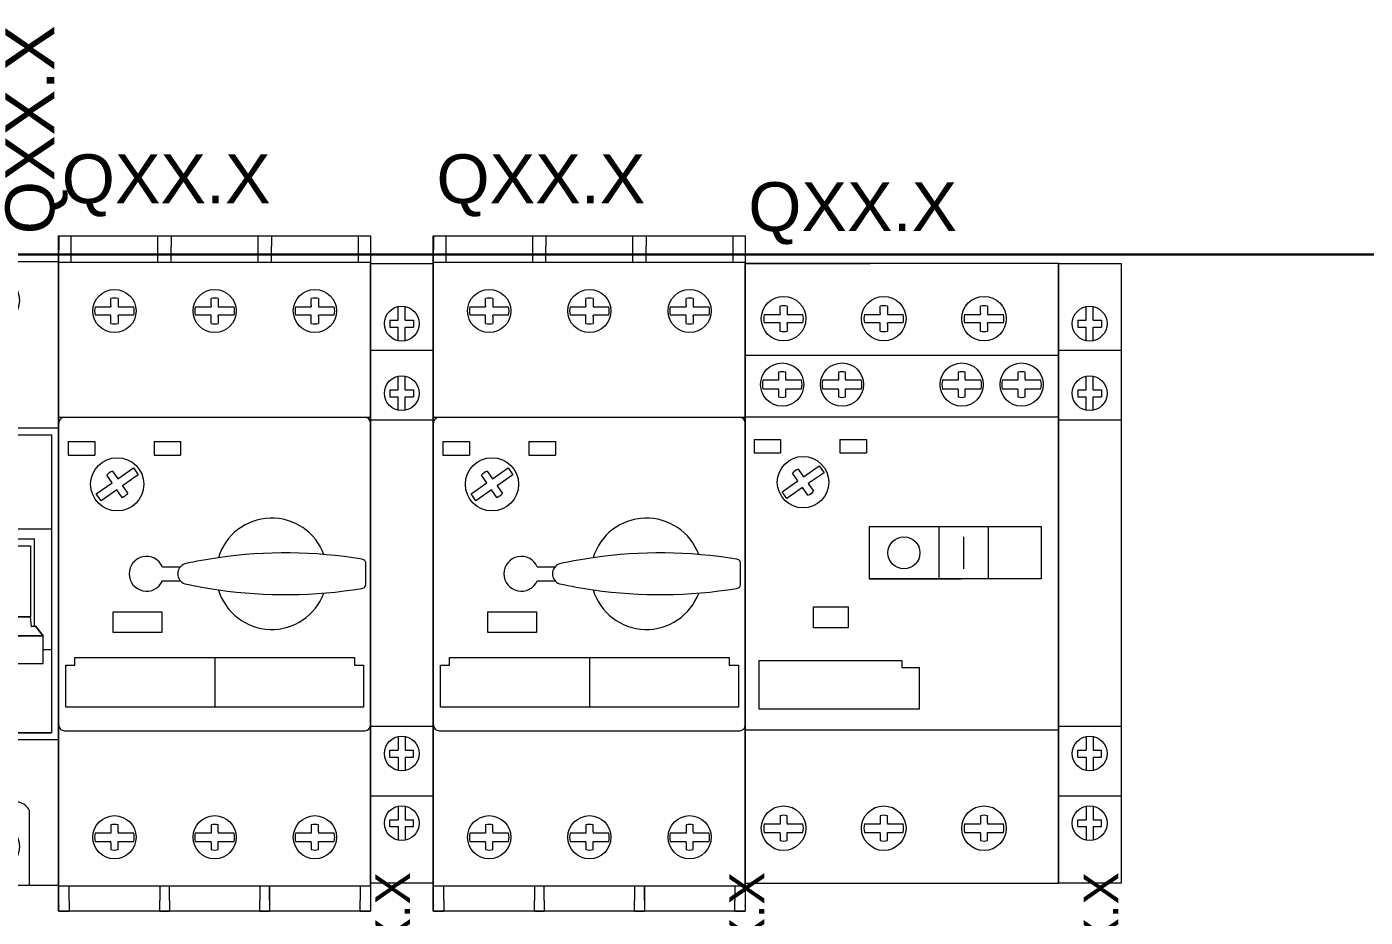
# Model space of a CAD drawing. Header units: millimetres. Extents: x 979 to 5828, y -1860 to 642.
# Drawn here: x 2156.2 to 2348.5, y -1213.4 to -1085.5 of the extents above; entities that cross this region are included whole.
import ezdxf

# ---------------------------------------------------------------- set-up
doc = ezdxf.new("R2010")
doc.units = ezdxf.units.MM
doc.layers.add('eProC - L2', color=41, linetype='Continuous', lineweight=20)
doc.styles.get("Standard").update_dxf_attribs({"font": 'arial.ttf'})

# ---------------------------------------------------------------- blocks, each defined once
blk = doc.blocks.new('eProC_S5X_1Pv03')
at = {"layer": 'eProC - L2'}
for p, q in [((0, 0), (17.93, 0)), ((0, -89.63), (0, 0)), ((0, -23.9), (17.93, -23.9)), ((1, -24.9), (16.93, -24.9)), ((1, -24.9), (16.93, -24.9)), ((1, -67.72), (1, -24.9)), ((1, -24.9), (16.93, -24.9)), ((3.44, -39.83), (14.48, -39.83)), ((17.93, -68.71), (0, -68.71)), ((16.93, -67.72), (1, -67.72)), ((1, -67.72), (16.93, -67.72)), ((3.77, -78.36), (3.77, -77.68)), ((12.29, -77.68), (3.77, -77.68)), ((3.77, -78.36), (4.69, -78.36)), ((13.73, -78.81), (13.73, -89.63)), ((3.77, -89.63), (3.77, -79.93)), ((17.93, -89.63), (0, -89.63))]:
    blk.add_line(p, q, dxfattribs=at)
for points in [[(8.96, 0), (8.96, -2.11)], [(17.93, 0), (17.93, -89.63)], [(8.89, -4.87), (11.02, -3.15)], [(5.97, -7.24), (8.1, -5.52)], [(7.3, -4.52), (8.09, -3.88)], [(8.1, -5.52), (7.3, -4.52)], [(8.09, -3.88), (8.89, -4.87)], [(11.67, -3.94), (9.54, -5.67)], [(9.54, -5.67), (10.34, -6.66)], [(8.74, -6.31), (6.61, -8.03)], [(9.54, -7.3), (8.74, -6.31)], [(9.54, -7.3), (10.34, -6.66)], [(8.96, -9.07), (8.96, -23.9)], [(16.93, -24.9), (16.93, -67.72)], [(1, -38.4), (16.93, -38.4)], [(2.22, -55.77), (1, -55.77), (1, -39.83)], [(3.44, -39.83), (3.44, -52.42)], [(14.48, -52.42), (14.48, -39.83)], [(4.01, -40.84), (13.91, -40.84)], [(4.01, -51.06), (3.87, -52.42), (3.3, -52.42), (2.22, -53.78), (15.71, -53.76), (14.63, -52.41), (14.06, -52.47), (13.91, -51.06), (4.01, -51.06)], [(3.87, -52.42), (4.01, -51.06)], [(4.01, -51.06), (13.91, -51.06)], [(14.06, -52.42), (13.91, -51.06)], [(2.22, -53.78), (3.3, -52.42), (3.87, -52.42)], [(14.06, -52.41), (14.63, -52.41), (15.71, -53.76)], [(15.71, -53.78), (14.48, -53.78)], [(16.93, -55.77), (15.71, -55.77)], [(8.96, -68.71), (8.96, -77.68)], [(7.3, -82.97), (8.09, -82.33)], [(8.09, -82.33), (8.89, -83.32)], [(8.89, -83.32), (11.02, -81.59)], [(11.67, -82.39), (9.54, -84.11)], [(5.97, -85.69), (8.1, -83.96)], [(8.1, -83.96), (7.3, -82.97)], [(9.54, -84.11), (10.34, -85.1)], [(8.74, -84.75), (6.61, -86.48)], [(9.54, -85.75), (8.74, -84.75)], [(9.54, -85.75), (10.34, -85.1)]]:
    blk.add_lwpolyline(points, dxfattribs=at)
for points in [[(4.01, -40.84), (13.91, -40.84), (13.91, -51.06), (4.01, -51.06)], [(15.71, -53.78), (2.22, -53.78), (2.22, -57.76), (15.71, -57.76)]]:
    blk.add_lwpolyline(points, close=True, dxfattribs=at)
for centre in [(8.82, -5.59), (8.82, -84.04)]:
    blk.add_circle(centre, 3.49, dxfattribs=at)
for centre, radius, start, end in [((8.82, -5.59), 3.29, 30.0698, 47.915), ((8.82, -5.59), 3.29, 210.0698, 227.915), ((4.64, -78.75), 0.383, 277.0137, 83.3784), ((11.7, -79.91), 2.3, 28.3062, 75.3734), ((4.63, -80), 0.861, 87.2312, 184.5479), ((8.82, -84.04), 3.29, 30.0698, 47.915), ((8.82, -84.04), 3.29, 210.0698, 227.915)]:
    blk.add_arc(centre, radius, start, end, dxfattribs=at)
for tag, p in [('GP', (7.95, 3.91)), ('ID', (17.33, 3.91))]:
    blk.add_attdef(tag, p, '', height=7.03, rotation=90, dxfattribs=at)
blk = doc.blocks.new('eProC_GMT_TS0')
at = {"layer": 'eProC - L2'}
for p, q in [((0.049, 0), (0, -4.054)), ((0.049, 0), (1.799, 0)), ((1.799, 0), (1.799, -1.5)), ((14.299, -1.5), (14.299, 0)), ((14.299, 0), (16.199, 0)), ((16.199, 0), (16.199, -1.5)), ((28.699, -1.5), (28.699, 0)), ((28.699, 0), (30.599, 0)), ((30.599, 0), (30.599, -1.5)), ((43.099, 0), (44.849, 0)), ((43.099, -1.5), (43.099, 0)), ((44.849, 0), (44.849, -1.5)), ((0.049, 0), (17.974, 0)), ((1.799, -1.5), (1.799, -3.8)), ((14.299, -3.8), (14.299, -1.5)), ((16.199, -3.8), (16.199, -1.5)), ((28.699, -3.8), (28.699, -1.5)), ((30.599, -3.8), (30.599, -1.5)), ((43.099, -3.8), (43.099, -1.5)), ((44.849, -1.5), (44.849, -4.8)), ((0.049, -3.8), (1.799, -3.8)), ((1.799, -3.8), (14.299, -3.8)), ((14.299, -3.8), (16.199, -3.8)), ((16.199, -3.8), (28.699, -3.8)), ((28.699, -3.8), (30.599, -3.8)), ((30.599, -3.8), (43.099, -3.8)), ((43.099, -3.8), (44.849, -3.8)), ((0, -4.054), (0, -93.054)), ((44.849, -93.4), (44.849, -4.8)), ((7.534, -10.015), (7.534, -9.023)), ((8.564, -9.023), (8.564, -10.015)), ((21.934, -10.015), (21.934, -9.023)), ((22.964, -9.023), (22.964, -10.015)), ((36.334, -10.015), (36.334, -9.023)), ((37.364, -9.023), (37.364, -10.015)), ((5.263, -10.195), (7.534, -10.195)), ((7.534, -11.404), (5.263, -11.404)), ((7.534, -10.015), (7.534, -10.195)), ((7.534, -11.584), (7.534, -11.404)), ((8.564, -10.015), (8.564, -10.195)), ((8.564, -10.195), (10.835, -10.195)), ((8.564, -11.584), (8.564, -11.404)), ((10.835, -11.404), (8.564, -11.404)), ((19.663, -10.195), (21.934, -10.195)), ((21.934, -11.404), (19.663, -11.404)), ((21.934, -10.015), (21.934, -10.195)), ((21.934, -11.584), (21.934, -11.404)), ((22.964, -10.015), (22.964, -10.195)), ((22.964, -10.195), (25.235, -10.195)), ((22.964, -11.584), (22.964, -11.404)), ((25.235, -11.404), (22.964, -11.404)), ((34.063, -10.195), (36.334, -10.195)), ((36.334, -11.404), (34.063, -11.404)), ((36.334, -10.015), (36.334, -10.195)), ((36.334, -11.584), (36.334, -11.404)), ((37.364, -10.015), (37.364, -10.195)), ((37.364, -10.195), (39.635, -10.195)), ((37.364, -11.584), (37.364, -11.404)), ((39.635, -11.404), (37.364, -11.404)), ((7.534, -12.576), (7.534, -11.584)), ((8.564, -11.584), (8.564, -12.576)), ((21.934, -12.576), (21.934, -11.584)), ((22.964, -11.584), (22.964, -12.576)), ((36.334, -12.576), (36.334, -11.584)), ((37.364, -11.584), (37.364, -12.576)), ((0.108, -26.074), (44.849, -26.054)), ((1.4, -29.55), (1.4, -31.499)), ((1.4, -29.55), (5.211, -29.55)), ((5.211, -29.55), (5.211, -31.499)), ((13.743, -29.55), (13.743, -31.499)), ((13.743, -29.55), (17.554, -29.55)), ((17.554, -29.55), (17.554, -31.499)), ((1.4, -31.499), (5.211, -31.499)), ((13.743, -31.499), (17.554, -31.499)), ((7.695, -35.495), (6.929, -34.4)), ((7.748, -33.827), (8.514, -34.921)), ((8.514, -34.921), (10.767, -33.344)), ((11.455, -34.327), (9.203, -35.904)), ((10.767, -33.344), (11.455, -34.327)), ((5.443, -37.072), (7.695, -35.495)), ((8.384, -36.478), (6.131, -38.055)), ((9.15, -37.573), (8.384, -36.478)), ((8.514, -34.921), (8.554, -34.894)), ((9.203, -35.904), (9.969, -36.999)), ((6.131, -38.055), (5.443, -37.072)), ((14.94, -47.554), (17.521, -47.554)), ((44.149, -49.921), (44.149, -47.187)), ((14.94, -49.554), (17.521, -49.554)), ((7.849, -54), (14.849, -54)), ((7.849, -57), (7.849, -54)), ((14.849, -54), (14.849, -57)), ((14.849, -57), (7.849, -57)), ((2.349, -60.6), (42.549, -60.6)), ((2.349, -61.7), (2.349, -60.6)), ((22.449, -60.6), (22.449, -67.7)), ((42.549, -60.6), (42.549, -61.7)), ((1.049, -61.7), (2.349, -61.7)), ((1.049, -67.7), (1.049, -61.7)), ((42.549, -61.7), (43.849, -61.7)), ((43.849, -61.7), (43.849, -67.7)), ((43.849, -67.7), (1.049, -67.7)), ((0.849, -71.1), (44.049, -71.1)), ((7.534, -84.623), (7.534, -85.615)), ((8.564, -85.615), (8.564, -84.623)), ((21.934, -84.623), (21.934, -85.615)), ((22.964, -85.615), (22.964, -84.623)), ((36.334, -84.623), (36.334, -85.615)), ((37.364, -85.615), (37.364, -84.623)), ((7.534, -85.795), (5.263, -85.795)), ((7.534, -85.615), (7.534, -85.795)), ((8.564, -85.615), (8.564, -85.795)), ((10.835, -85.795), (8.564, -85.795)), ((21.934, -85.795), (19.663, -85.795)), ((21.934, -85.615), (21.934, -85.795)), ((22.964, -85.615), (22.964, -85.795)), ((25.235, -85.795), (22.964, -85.795)), ((36.334, -85.795), (34.063, -85.795)), ((36.334, -85.615), (36.334, -85.795)), ((37.364, -85.615), (37.364, -85.795)), ((39.635, -85.795), (37.364, -85.795)), ((5.263, -87.004), (7.534, -87.004)), ((7.534, -87.184), (7.534, -87.004)), ((7.534, -87.184), (7.534, -88.176)), ((8.564, -87.184), (8.564, -87.004)), ((8.564, -87.004), (10.835, -87.004)), ((8.564, -88.176), (8.564, -87.184)), ((19.663, -87.004), (21.934, -87.004)), ((21.934, -87.184), (21.934, -87.004)), ((21.934, -87.184), (21.934, -88.176)), ((22.964, -87.184), (22.964, -87.004)), ((22.964, -87.004), (25.235, -87.004)), ((22.964, -88.176), (22.964, -87.184)), ((34.063, -87.004), (36.334, -87.004)), ((36.334, -87.184), (36.334, -87.004)), ((36.334, -87.184), (36.334, -88.176)), ((37.364, -87.184), (37.364, -87.004)), ((37.364, -87.004), (39.635, -87.004)), ((37.364, -88.176), (37.364, -87.184)), ((0.049, -95.5), (0.049, -93.122)), ((0.049, -93.4), (1.549, -93.399)), ((1.549, -93.399), (14.549, -93.399)), ((1.549, -95.5), (1.549, -93.399)), ((14.549, -93.399), (15.949, -93.399)), ((14.549, -93.399), (14.549, -95.5)), ((15.949, -93.399), (28.949, -93.399)), ((15.949, -95.5), (15.949, -93.399)), ((28.949, -93.399), (30.349, -93.399)), ((28.949, -93.399), (28.949, -95.5)), ((30.349, -93.399), (43.349, -93.399)), ((30.349, -95.5), (30.349, -93.399)), ((30.349, -93.399), (30.349, -97)), ((43.349, -93.399), (44.849, -93.4)), ((43.349, -93.399), (43.349, -95.5)), ((44.849, -93.075), (44.849, -95.5)), ((0.049, -97), (0.049, -95.5)), ((1.549, -95.5), (1.549, -97)), ((14.549, -97), (14.549, -95.5)), ((15.949, -95.5), (15.949, -97)), ((28.949, -97), (28.949, -95.5)), ((43.349, -97), (43.349, -95.5)), ((44.849, -95.5), (44.849, -97)), ((0.049, -97), (1.549, -97)), ((14.549, -97), (15.949, -97)), ((28.949, -97), (30.349, -97)), ((43.349, -97), (44.849, -97))]:
    blk.add_line(p, q, dxfattribs=at)
blk.add_lwpolyline([(0, 0), (44.849, 0), (44.849, -97), (0, -97)], close=True, dxfattribs=at)
for centre, radius in [((8.049, -10.8), 3.1), ((8.049, -10.8), 3.1), ((22.449, -10.8), 3.1), ((22.449, -10.8), 3.1), ((36.849, -10.8), 3.1), ((36.849, -10.8), 3.1), ((8.449, -35.7), 3.821), ((8.049, -86.4), 3.1), ((8.049, -86.4), 3.1), ((22.449, -86.4), 3.1), ((22.449, -86.4), 3.1), ((36.849, -86.4), 3.1), ((36.849, -86.4), 3.1)]:
    blk.add_circle(centre, radius, dxfattribs=at)
for centre, radius, start, end in [((8.049, -10.8), 1.85, 73.837, 106.163), ((22.449, -10.8), 1.85, 73.837, 106.163), ((36.849, -10.8), 1.85, 73.837, 106.163), ((8.049, -10.8), 2.85, 167.76, 192.24), ((8.049, -10.8), 2.85, 347.76, 12.24), ((22.449, -10.8), 2.85, 167.76, 192.24), ((22.449, -10.8), 2.85, 347.76, 12.24), ((36.849, -10.8), 2.85, 167.76, 192.24), ((36.849, -10.8), 2.85, 347.76, 12.24), ((8.049, -10.8), 1.85, 253.837, 286.163), ((22.449, -10.8), 1.85, 253.837, 286.163), ((36.849, -10.8), 1.85, 253.837, 286.163), ((0.849, -26.9), 0.8, 90, 180.001), ((44.049, -26.9), 0.8, 0, 90), ((8.449, -35.7), 2, 110.523, 139.478), ((8.449, -35.7), 2, 290.523, 319.478), ((30.649, -48.554), 8, 20.259, 163.23), ((12.649, -48.554), 2.5, 23.578, 336.422), ((32.601, -112.635), 67.081, 80.553, 98.238), ((18.649, -48.554), 1.508, 109.476, 250.501), ((32.07, -109.486), 63.889, 98.171, 102.588), ((43.574, -47.053), 0.591, 346.806, 86.434), ((32.518, 14.818), 66.367, 257.494, 261.746), ((43.574, -50.055), 0.591, 273.566, 13.194), ((30.649, -48.554), 8, 196.77, 339.741), ((32.603, 15.595), 67.149, 261.769, 279.435), ((0.849, -70.3), 0.8, 179.999, 270), ((44.049, -70.3), 0.8, 270, 0), ((8.049, -86.4), 1.85, 73.837, 106.163), ((22.449, -86.4), 1.85, 73.837, 106.163), ((36.849, -86.4), 1.85, 73.837, 106.163), ((8.049, -86.4), 2.85, 167.76, 192.24), ((8.049, -86.4), 2.85, 347.76, 12.24), ((22.449, -86.4), 2.85, 167.76, 192.24), ((22.449, -86.4), 2.85, 347.76, 12.24), ((36.849, -86.4), 2.85, 167.76, 192.24), ((36.849, -86.4), 2.85, 347.76, 12.24), ((8.049, -86.4), 1.85, 253.837, 286.163), ((22.449, -86.4), 1.85, 253.837, 286.163), ((36.849, -86.4), 1.85, 253.837, 286.163)]:
    blk.add_arc(centre, radius, start, end, dxfattribs=at)
for p in [(0.049, -96.25), (44.849, -96.25)]:
    blk.add_point(p, dxfattribs=at)
blk.add_attdef('ID', (0.474, 4.672), '', height=7.029, dxfattribs=at)
blk = doc.blocks.new('eProC_GMT_AUX01')
at = {"layer": 'eProC - L2'}
for p, q in [((3.98, -8.12), (3.98, -6.17)), ((4.98, -8.12), (4.98, -6.17)), ((2.78, -8.12), (3.98, -8.12)), ((2.78, -8.12), (2.78, -9.12)), ((2.78, -9.12), (3.98, -9.12)), ((3.98, -11.07), (3.98, -9.12)), ((4.98, -8.12), (6.18, -8.12)), ((4.98, -9.12), (6.18, -9.12)), ((4.98, -11.07), (4.98, -9.12)), ((6.18, -8.12), (6.18, -9.12)), ((9, -12.5), (0, -12.5)), ((3.98, -18.12), (3.98, -16.17)), ((4.98, -18.12), (4.98, -16.17)), ((2.78, -18.12), (3.98, -18.12)), ((2.78, -18.12), (2.78, -19.12)), ((2.78, -19.12), (3.98, -19.12)), ((3.98, -21.07), (3.98, -19.12)), ((4.98, -18.12), (6.18, -18.12)), ((4.98, -19.12), (6.18, -19.12)), ((4.98, -21.07), (4.98, -19.12)), ((6.18, -18.12), (6.18, -19.12)), ((9, -22.5), (0, -22.5)), ((9, -66.5), (0, -66.5)), ((3.98, -67.93), (3.98, -69.88)), ((4.98, -67.93), (4.98, -69.88)), ((2.78, -69.88), (3.98, -69.88)), ((2.78, -70.88), (2.78, -69.88)), ((2.78, -70.88), (3.98, -70.88)), ((3.98, -70.88), (3.98, -72.83)), ((4.98, -69.88), (6.18, -69.88)), ((4.98, -70.88), (6.18, -70.88)), ((4.98, -70.88), (4.98, -72.83)), ((6.18, -70.88), (6.18, -69.88)), ((9, -76.5), (0, -76.5)), ((3.98, -77.93), (3.98, -79.88)), ((4.98, -77.93), (4.98, -79.88)), ((2.78, -79.88), (3.98, -79.88)), ((2.78, -80.88), (2.78, -79.88)), ((4.98, -79.88), (6.18, -79.88)), ((6.18, -80.88), (6.18, -79.88)), ((2.78, -80.88), (3.98, -80.88)), ((3.98, -80.88), (3.98, -82.83)), ((4.98, -80.88), (6.18, -80.88)), ((4.98, -80.88), (4.98, -82.83))]:
    blk.add_line(p, q, dxfattribs=at)
blk.add_lwpolyline([(0, 0), (9, 0), (9, -89), (0, -89), (0, 0)], dxfattribs=at)
for centre in [(4.48, -8.62), (4.48, -18.62), (4.48, -70.38), (4.48, -80.38)]:
    blk.add_circle(centre, 2.5, dxfattribs=at)
blk = doc.blocks.new('eProC_GMT_TS00')
at = {"layer": 'eProC - L2'}
for p, q in [((0, 0), (0, -89)), ((45, 0), (0, 0)), ((0, -89), (0, 0)), ((45, 0), (45, -89)), ((0, 0), (17.93, 0)), ((2.71, -7.3), (4.99, -7.3)), ((4.99, -7.12), (4.99, -6.12)), ((4.99, -7.12), (4.99, -7.3)), ((6.02, -6.12), (6.02, -7.12)), ((6.02, -7.12), (6.02, -7.3)), ((6.02, -7.3), (8.29, -7.3)), ((17.11, -7.3), (19.39, -7.3)), ((19.39, -7.12), (19.39, -6.12)), ((19.39, -7.12), (19.39, -7.3)), ((20.42, -6.12), (20.42, -7.12)), ((20.42, -7.12), (20.42, -7.3)), ((20.42, -7.3), (22.69, -7.3)), ((31.51, -7.3), (33.78, -7.3)), ((33.78, -7.12), (33.78, -6.12)), ((33.78, -7.12), (33.78, -7.3)), ((34.82, -6.12), (34.82, -7.12)), ((34.82, -7.12), (34.82, -7.3)), ((34.82, -7.3), (37.09, -7.3)), ((4.99, -8.5), (2.71, -8.5)), ((4.99, -8.68), (4.99, -8.5)), ((4.99, -9.68), (4.99, -8.68)), ((8.29, -8.5), (6.02, -8.5)), ((6.02, -8.68), (6.02, -8.5)), ((6.02, -8.68), (6.02, -9.68)), ((19.39, -8.5), (17.11, -8.5)), ((19.39, -8.68), (19.39, -8.5)), ((19.39, -9.68), (19.39, -8.68)), ((22.69, -8.5), (20.42, -8.5)), ((20.42, -8.68), (20.42, -8.5)), ((20.42, -8.68), (20.42, -9.68)), ((33.78, -8.5), (31.51, -8.5)), ((33.78, -8.68), (33.78, -8.5)), ((33.78, -9.68), (33.78, -8.68)), ((37.09, -8.5), (34.82, -8.5)), ((34.82, -8.68), (34.82, -8.5)), ((34.82, -8.68), (34.82, -9.68)), ((45, -11, 1), (45, -22, 1)), ((4.78, -16.76), (2.51, -16.76)), ((4.78, -15.59), (4.78, -16.58)), ((4.78, -16.58), (4.78, -16.76)), ((5.81, -16.58), (5.81, -15.59)), ((5.81, -16.58), (5.81, -16.76)), ((8.09, -16.76), (5.81, -16.76)), ((13.38, -16.76), (11.11, -16.76)), ((13.38, -15.59), (13.38, -16.58)), ((13.38, -16.58), (13.38, -16.76)), ((14.41, -16.58), (14.41, -15.59)), ((14.41, -16.58), (14.41, -16.76)), ((16.69, -16.76), (14.41, -16.76)), ((30.58, -16.76), (28.31, -16.76)), ((30.58, -15.59), (30.58, -16.58)), ((30.58, -16.58), (30.58, -16.76)), ((31.61, -16.58), (31.61, -15.59)), ((31.61, -16.58), (31.61, -16.76)), ((33.89, -16.76), (31.61, -16.76)), ((39.18, -16.76), (36.91, -16.76)), ((39.18, -15.59), (39.18, -16.58)), ((39.18, -16.58), (39.18, -16.76)), ((40.21, -16.58), (40.21, -15.59)), ((40.21, -16.58), (40.21, -16.76)), ((42.49, -16.76), (40.21, -16.76)), ((2.51, -17.97), (4.78, -17.97)), ((4.78, -18.15), (4.78, -17.97)), ((4.78, -18.15), (4.78, -19.14)), ((5.81, -18.15), (5.81, -17.97)), ((5.81, -17.97), (8.09, -17.97)), ((5.81, -19.14), (5.81, -18.15)), ((11.11, -17.97), (13.38, -17.97)), ((13.38, -18.15), (13.38, -17.97)), ((13.38, -18.15), (13.38, -19.14)), ((14.41, -18.15), (14.41, -17.97)), ((14.41, -17.97), (16.69, -17.97)), ((14.41, -19.14), (14.41, -18.15)), ((28.31, -17.97), (30.58, -17.97)), ((30.58, -18.15), (30.58, -17.97)), ((30.58, -18.15), (30.58, -19.14)), ((31.61, -18.15), (31.61, -17.97)), ((31.61, -17.97), (33.89, -17.97)), ((31.61, -19.14), (31.61, -18.15)), ((36.91, -17.97), (39.18, -17.97)), ((39.18, -18.15), (39.18, -17.97)), ((39.18, -18.15), (39.18, -19.14)), ((40.21, -18.15), (40.21, -17.97)), ((40.21, -17.97), (42.49, -17.97)), ((40.21, -19.14), (40.21, -18.15)), ((0, -22, 1), (45, -22, 1)), ((1.25, -25.25), (1.25, -27.2)), ((1.25, -25.25), (5.06, -25.25)), ((5.06, -25.25), (5.06, -27.2)), ((13.59, -25.25), (13.59, -27.2)), ((13.59, -25.25), (17.41, -25.25)), ((17.41, -25.25), (17.41, -27.2)), ((1.25, -27.2), (5.06, -27.2)), ((13.59, -27.2), (17.41, -27.2)), ((7.55, -31.19), (6.78, -30.1)), ((7.6, -29.53), (8.37, -30.62)), ((8.37, -30.62), (10.62, -29.04)), ((8.37, -30.62), (8.41, -30.59)), ((11.31, -30.03), (9.05, -31.6)), ((10.62, -29.04), (11.31, -30.03)), ((5.29, -32.77), (7.55, -31.19)), ((8.24, -32.18), (5.98, -33.75)), ((9, -33.27), (8.24, -32.18)), ((9.05, -31.6), (9.82, -32.7)), ((5.98, -33.75), (5.29, -32.77)), ((17.8, -37.78), (42.5, -37.78)), ((17.8, -37.78), (17.8, -45.3)), ((17.8, -37.78), (31, -37.78)), ((17.8, -37.78), (17.8, -45.3)), ((27.8, -37.78), (27.8, -45.3)), ((27.8, -37.78), (27.8, -45.3)), ((34.91, -37.78), (34.91, -45.3)), ((42.5, -37.78), (42.5, -45.3)), ((31.35, -39.24), (31.35, -43.84)), ((17.8, -45.3), (31, -45.3)), ((42.5, -45.3), (17.8, -45.3)), ((9.8, -49.3), (14.8, -49.3)), ((9.8, -52.3), (9.8, -49.3)), ((14.8, -49.3), (14.8, -52.3)), ((14.8, -52.3), (9.8, -52.3)), ((2, -57), (22.5, -57)), ((2, -64), (2, -57)), ((22.5, -57), (22.5, -58)), ((22.5, -58), (25, -58)), ((25, -58), (25, -64)), ((25, -64), (2, -64)), ((45, -67), (0, -67)), ((4.99, -80.5), (2.71, -80.5)), ((4.99, -79.32), (4.99, -80.32)), ((4.99, -80.32), (4.99, -80.5)), ((6.02, -80.32), (6.02, -79.32)), ((6.02, -80.32), (6.02, -80.5)), ((8.29, -80.5), (6.02, -80.5)), ((19.39, -80.5), (17.11, -80.5)), ((19.39, -79.32), (19.39, -80.32)), ((19.39, -80.32), (19.39, -80.5)), ((20.42, -80.32), (20.42, -79.32)), ((20.42, -80.32), (20.42, -80.5)), ((22.69, -80.5), (20.42, -80.5)), ((33.78, -80.5), (31.51, -80.5)), ((33.78, -79.32), (33.78, -80.32)), ((33.78, -80.32), (33.78, -80.5)), ((34.82, -80.32), (34.82, -79.32)), ((34.82, -80.32), (34.82, -80.5)), ((37.09, -80.5), (34.82, -80.5)), ((2.71, -81.7), (4.99, -81.7)), ((4.99, -81.88), (4.99, -81.7)), ((4.99, -81.88), (4.99, -82.88)), ((6.02, -81.7), (8.29, -81.7)), ((6.02, -81.88), (6.02, -81.7)), ((6.02, -82.88), (6.02, -81.88)), ((17.11, -81.7), (19.39, -81.7)), ((19.39, -81.88), (19.39, -81.7)), ((19.39, -81.88), (19.39, -82.88)), ((20.42, -81.7), (22.69, -81.7)), ((20.42, -81.88), (20.42, -81.7)), ((20.42, -82.88), (20.42, -81.88)), ((31.51, -81.7), (33.78, -81.7)), ((33.78, -81.88), (33.78, -81.7)), ((33.78, -81.88), (33.78, -82.88)), ((34.82, -81.7), (37.09, -81.7)), ((34.82, -81.88), (34.82, -81.7)), ((34.82, -82.88), (34.82, -81.88)), ((0, -89), (45, -89))]:
    blk.add_line(p, q, dxfattribs=at)
blk.add_lwpolyline([(0, -13.17), (45, -13.17)], dxfattribs=at)
for centre, radius in [((5.5, -7.9), 3.2), ((19.9, -7.9), 3.2), ((34.3, -7.9), 3.2), ((5.3, -17.37), 3.1), ((5.3, -17.37), 3.1), ((13.9, -17.37), 3.1), ((13.9, -17.37), 3.1), ((31.1, -17.37), 3.1), ((31.1, -17.37), 3.1), ((39.7, -17.37), 3.1), ((39.7, -17.37), 3.1), ((8.3, -31.4), 3.7), ((22.8, -41.54), 2.3), ((5.5, -81.1), 3.2), ((19.9, -81.1), 3.2), ((34.3, -81.1), 3.2)]:
    blk.add_circle(centre, radius, dxfattribs=at)
for centre, radius, start, end in [((5.5, -7.9), 2.85, 167.7604, 192.2396), ((5.5, -7.9), 1.85, 73.8365, 106.1634), ((5.5, -7.9), 2.85, 347.7604, 12.2396), ((19.9, -7.9), 2.85, 167.7604, 192.2396), ((19.9, -7.9), 1.85, 73.8365, 106.1634), ((19.9, -7.9), 2.85, 347.7604, 12.2396), ((34.3, -7.9), 2.85, 167.7604, 192.2396), ((34.3, -7.9), 1.85, 73.8365, 106.1634), ((34.3, -7.9), 2.85, 347.7604, 12.2396), ((5.5, -7.9), 1.85, 253.8366, 286.1634), ((19.9, -7.9), 1.85, 253.8366, 286.1634), ((34.3, -7.9), 1.85, 253.8366, 286.1634), ((5.3, -17.37), 2.85, 167.7604, 192.2396), ((5.3, -17.37), 1.85, 73.8365, 106.1634), ((5.3, -17.37), 2.85, 347.7604, 12.2396), ((13.9, -17.37), 2.85, 167.7604, 192.2396), ((13.9, -17.37), 1.85, 73.8365, 106.1634), ((13.9, -17.37), 2.85, 347.7604, 12.2396), ((31.1, -17.37), 2.85, 167.7604, 192.2396), ((31.1, -17.37), 1.85, 73.8365, 106.1634), ((31.1, -17.37), 2.85, 347.7604, 12.2396), ((39.7, -17.37), 2.85, 167.7604, 192.2396), ((39.7, -17.37), 1.85, 73.8365, 106.1634), ((39.7, -17.37), 2.85, 347.7604, 12.2396), ((5.3, -17.37), 1.85, 253.8366, 286.1634), ((13.9, -17.37), 1.85, 253.8366, 286.1634), ((31.1, -17.37), 1.85, 253.8366, 286.1634), ((39.7, -17.37), 1.85, 253.8366, 286.1634), ((8.3, -31.4), 2, 110.523, 139.478), ((8.3, -31.4), 2, 290.523, 319.478), ((5.5, -81.1), 2.85, 167.7604, 192.2396), ((5.5, -81.1), 1.85, 73.8365, 106.1634), ((5.5, -81.1), 2.85, 347.7604, 12.2396), ((19.9, -81.1), 2.85, 167.7604, 192.2396), ((19.9, -81.1), 1.85, 73.8365, 106.1634), ((19.9, -81.1), 2.85, 347.7604, 12.2396), ((34.3, -81.1), 2.85, 167.7604, 192.2396), ((34.3, -81.1), 1.85, 73.8365, 106.1634), ((34.3, -81.1), 2.85, 347.7604, 12.2396), ((5.5, -81.1), 1.85, 253.8366, 286.1634), ((19.9, -81.1), 1.85, 253.8366, 286.1634), ((34.3, -81.1), 1.85, 253.8366, 286.1634)]:
    blk.add_arc(centre, radius, start, end, dxfattribs=at)
blk.add_attdef('ID', (0.43, 4.67), '', height=7.03, dxfattribs=at)
blk = doc.blocks.new('eProC_RLY_PH_1INV')
at = {"layer": 'eProC - L2'}
for p, q in [((3, -3), (3, 0)), ((1.5, -3.8), (1.45, -3.87)), ((1.55, -3.73), (1.5, -3.8)), ((1.6, -3.65), (1.55, -3.73)), ((1.67, -3.58), (1.6, -3.65)), ((1.74, -3.51), (1.67, -3.58)), ((1.82, -3.44), (1.74, -3.51)), ((1.89, -3.39), (1.82, -3.44)), ((1.96, -3.31), (1.89, -3.39)), ((2.03, -3.27), (1.96, -3.31)), ((2.13, -3.22), (2.03, -3.27)), ((2.2, -3.19), (2.13, -3.22)), ((2.3, -3.14), (2.2, -3.19)), ((2.37, -3.12), (2.3, -3.14)), ((2.47, -3.07), (2.37, -3.12)), ((2.57, -3.05), (2.47, -3.07)), ((2.66, -3.02), (2.56, -3.05)), ((2.76, -3.02), (2.66, -3.02)), ((2.83, -3), (2.76, -3.02)), ((2.93, -3), (2.83, -3)), ((3.02, -3), (2.93, -3)), ((3.12, -3), (3.02, -3)), ((3.22, -3.02), (3.12, -3)), ((3.32, -3.02), (3.22, -3.02)), ((3.41, -3.05), (3.31, -3.02)), ((3.51, -3.07), (3.41, -3.05)), ((3.58, -3.1), (3.51, -3.07)), ((3.68, -3.14), (3.58, -3.1)), ((3.77, -3.17), (3.68, -3.14)), ((3.85, -3.22), (3.77, -3.17)), ((3.92, -3.27), (3.85, -3.22)), ((4.02, -3.31), (3.92, -3.27)), ((4.09, -3.39), (4.02, -3.31)), ((4.16, -3.44), (4.09, -3.39)), ((4.24, -3.51), (4.16, -3.44)), ((4.31, -3.56), (4.23, -3.51)), ((4.36, -3.63), (4.31, -3.56)), ((4.43, -3.7), (4.36, -3.63)), ((4.48, -3.8), (4.43, -3.7)), ((4.53, -3.87), (4.48, -3.8)), ((1.21, -4.5), (1.19, -4.57)), ((1.19, -4.57), (1.19, -4.67)), ((1.19, -4.67), (1.19, -4.77)), ((1.19, -4.77), (1.19, -4.86)), ((1.19, -4.86), (1.19, -4.96)), ((1.19, -4.96), (1.19, -5.06)), ((1.19, -5.06), (1.21, -5.15)), ((1.24, -4.4), (1.21, -4.5)), ((1.48, -4.48), (1.21, -4.48)), ((1.48, -5.13), (1.21, -5.13)), ((1.21, -5.15), (1.24, -5.25)), ((1.26, -4.31), (1.23, -4.4)), ((1.23, -5.25), (1.26, -5.32)), ((1.28, -4.21), (1.26, -4.31)), ((1.26, -5.32), (1.28, -5.42)), ((1.31, -4.14), (1.28, -4.21)), ((1.28, -5.42), (1.31, -5.52)), ((1.36, -4.04), (1.31, -4.14)), ((1.31, -5.52), (1.36, -5.59)), ((1.4, -3.94), (1.36, -4.04)), ((1.36, -5.59), (1.4, -5.69)), ((1.45, -3.87), (1.4, -3.94)), ((1.4, -5.69), (1.45, -5.76)), ((4.55, -4.48), (1.45, -4.48)), ((1.45, -5.13), (4.55, -5.13)), ((1.45, -5.76), (1.5, -5.85)), ((4.48, -5.83), (4.53, -5.76)), ((4.52, -4.48), (4.77, -4.48)), ((4.52, -5.13), (4.77, -5.13)), ((4.57, -3.94), (4.53, -3.87)), ((4.53, -5.76), (4.57, -5.69)), ((4.62, -4.04), (4.57, -3.94)), ((4.57, -5.69), (4.62, -5.59)), ((4.67, -4.11), (4.62, -4.04)), ((4.62, -5.59), (4.67, -5.52)), ((4.69, -4.21), (4.67, -4.11)), ((4.67, -5.52), (4.69, -5.42)), ((4.72, -4.31), (4.69, -4.21)), ((4.69, -5.42), (4.72, -5.32)), ((4.74, -4.38), (4.72, -4.31)), ((4.72, -5.32), (4.74, -5.23)), ((4.77, -4.48), (4.74, -4.38)), ((4.74, -5.23), (4.77, -5.15)), ((4.79, -4.57), (4.77, -4.48)), ((4.77, -5.15), (4.79, -5.06)), ((4.79, -4.67), (4.79, -4.57)), ((4.79, -4.77), (4.79, -4.67)), ((4.79, -4.86), (4.79, -4.77)), ((4.79, -4.96), (4.79, -4.86)), ((4.79, -5.06), (4.79, -4.96)), ((5.95, -6.24), (0.05, -6.24)), ((5.95, -6.77), (0.05, -6.77)), ((1.5, -5.85), (1.55, -5.93)), ((1.55, -5.93), (1.62, -6)), ((1.62, -6), (1.67, -6.07)), ((1.67, -6.07), (1.74, -6.12)), ((1.74, -6.12), (1.82, -6.19)), ((1.82, -6.19), (1.86, -6.24)), ((3, -9.8), (3, -6.77)), ((4.09, -6.24), (4.16, -6.19)), ((4.16, -6.19), (4.24, -6.12)), ((4.23, -6.12), (4.31, -6.05)), ((4.31, -6.05), (4.38, -6)), ((4.38, -6), (4.43, -5.93)), ((4.43, -5.93), (4.48, -5.83)), ((1.21, -11.32), (1.19, -11.42)), ((1.19, -11.42), (1.19, -11.52)), ((1.19, -11.52), (1.19, -11.61)), ((1.24, -11.13), (1.21, -11.23)), ((1.21, -11.23), (1.21, -11.32)), ((1.48, -11.25), (1.21, -11.25)), ((1.26, -11.06), (1.23, -11.13)), ((1.31, -10.96), (1.26, -11.06)), ((1.33, -10.86), (1.31, -10.96)), ((1.38, -10.79), (1.33, -10.86)), ((1.43, -10.69), (1.38, -10.79)), ((1.48, -10.62), (1.43, -10.69)), ((4.55, -11.25), (1.45, -11.25)), ((1.53, -10.55), (1.48, -10.62)), ((1.57, -10.48), (1.52, -10.55)), ((1.65, -10.4), (1.57, -10.48)), ((1.72, -10.33), (1.65, -10.4)), ((1.79, -10.26), (1.72, -10.33)), ((1.86, -10.21), (1.79, -10.26)), ((1.94, -10.14), (1.86, -10.21)), ((2.01, -10.09), (1.94, -10.14)), ((2.08, -10.04), (2.01, -10.09)), ((2.18, -9.99), (2.08, -10.04)), ((2.25, -9.94), (2.18, -9.99)), ((2.35, -9.92), (2.25, -9.94)), ((2.44, -9.9), (2.35, -9.92)), ((2.52, -9.85), (2.44, -9.9)), ((2.61, -9.85), (2.52, -9.85)), ((2.71, -9.82), (2.61, -9.85)), ((2.81, -9.8), (2.71, -9.82)), ((2.9, -9.8), (2.81, -9.8)), ((3, -9.8), (2.9, -9.8)), ((3.1, -9.8), (3, -9.8)), ((3.19, -9.8), (3.1, -9.8)), ((3.29, -9.82), (3.19, -9.8)), ((3.36, -9.85), (3.29, -9.82)), ((3.46, -9.87), (3.36, -9.85)), ((3.56, -9.9), (3.46, -9.87)), ((3.65, -9.92), (3.56, -9.9)), ((3.73, -9.94), (3.65, -9.92)), ((3.82, -9.99), (3.72, -9.94)), ((3.9, -10.04), (3.82, -9.99)), ((3.99, -10.09), (3.89, -10.04)), ((4.06, -10.14), (3.99, -10.09)), ((4.14, -10.21), (4.06, -10.14)), ((4.21, -10.26), (4.14, -10.21)), ((4.28, -10.33), (4.21, -10.26)), ((4.36, -10.4), (4.28, -10.33)), ((4.4, -10.48), (4.36, -10.4)), ((4.48, -10.55), (4.4, -10.48)), ((4.53, -10.62), (4.48, -10.55)), ((4.52, -11.25), (4.77, -11.25)), ((4.57, -10.72), (4.53, -10.62)), ((4.62, -10.79), (4.57, -10.72)), ((4.65, -10.89), (4.62, -10.79)), ((4.7, -10.96), (4.65, -10.89)), ((4.72, -11.06), (4.69, -10.96)), ((4.74, -11.15), (4.72, -11.06)), ((4.77, -11.25), (4.74, -11.15)), ((4.79, -11.32), (4.77, -11.25)), ((4.79, -11.42), (4.79, -11.32)), ((4.82, -11.52), (4.79, -11.42)), ((4.82, -11.61), (4.82, -11.52)), ((5.95, -11.61), (0.05, -11.61)), ((3, -14.37), (3, -11.61)), ((1.56, -15.94), (3.16, -14.37)), ((1.56, -15.8), (3.01, -14.37)), ((1.56, -15.65), (2.87, -14.37)), ((1.58, -16.06), (3.28, -14.39)), ((1.59, -15.51), (2.72, -14.39)), ((1.61, -16.16), (3.38, -14.42)), ((1.63, -16.28), (3.5, -14.44)), ((1.66, -15.31), (2.52, -14.44)), ((1.68, -16.38), (3.6, -14.49)), ((1.73, -16.45), (3.69, -14.54)), ((1.77, -16.55), (3.77, -14.59)), ((1.79, -15.05), (2.25, -14.59)), ((1.82, -16.62), (3.86, -14.64)), ((1.89, -16.72), (3.94, -14.71)), ((1.94, -16.79), (4.01, -14.76)), ((2.02, -16.84), (4.06, -14.83)), ((2.09, -16.91), (4.13, -14.9)), ((2.16, -16.96), (4.2, -14.98)), ((2.26, -17.03), (4.25, -15.07)), ((2.36, -17.08), (4.3, -15.14)), ((2.43, -17.1), (4.35, -15.24)), ((2.55, -17.15), (4.37, -15.34)), ((2.65, -17.18), (4.39, -15.46)), ((2.77, -17.2), (4.42, -15.58)), ((2.89, -17.23), (4.44, -15.7)), ((3, -22.74), (3, -17.23)), ((3.01, -17.23), (4.44, -15.82)), ((3.16, -17.23), (4.44, -15.97)), ((3.33, -17.18), (4.39, -16.14)), ((3.55, -17.1), (4.31, -16.35)), ((3.87, -16.94), (4.14, -16.67)), ((5.95, -22.11), (0.05, -22.11)), ((0.58, -22.74), (5.42, -22.74)), ((0.58, -22.74), (0.58, -47.11)), ((5.42, -22.74), (5.42, -47.11)), ((5.95, -47.11), (0, -47.11)), ((5.95, -48.8), (0, -48.8)), ((5.95, -50.85), (0.29, -50.85)), ((0, -52.04), (5.95, -52.04)), ((5.95, -52.71), (0, -52.71)), ((0, -53.75), (5.95, -53.75)), ((5.66, -54.41), (0, -54.41)), ((5.66, -56), (0, -56)), ((5.95, -57.19), (0, -57.19)), ((5.95, -59.03), (0, -59.03)), ((1.18, -59.39), (4.8, -59.39)), ((1.19, -59.03), (1.19, -59.13)), ((1.19, -59.13), (1.19, -59.23)), ((1.19, -59.23), (1.21, -59.32)), ((1.21, -59.32), (1.21, -59.39)), ((1.21, -59.39), (1.23, -59.49)), ((1.23, -59.49), (1.26, -59.59)), ((1.26, -59.59), (1.31, -59.69)), ((4.67, -59.69), (4.72, -59.59)), ((4.72, -59.59), (4.74, -59.49)), ((4.74, -59.49), (4.77, -59.39)), ((4.77, -59.32), (4.79, -59.23)), ((4.77, -59.39), (4.77, -59.32)), ((4.79, -59.13), (4.79, -59.03)), ((4.79, -59.23), (4.79, -59.13)), ((1.31, -59.69), (1.33, -59.76)), ((1.33, -59.76), (1.38, -59.85)), ((1.38, -59.85), (1.43, -59.93)), ((1.43, -59.93), (1.48, -60.02)), ((1.48, -60.02), (1.52, -60.1)), ((1.52, -60.1), (1.57, -60.17)), ((1.57, -60.17), (1.65, -60.24)), ((1.64, -60.24), (1.72, -60.31)), ((1.72, -60.31), (1.77, -60.36)), ((1.77, -60.36), (1.84, -60.44)), ((1.84, -60.44), (1.91, -60.48)), ((1.91, -60.48), (2.01, -60.56)), ((2.01, -60.56), (2.08, -60.6)), ((2.08, -60.6), (2.15, -60.65)), ((2.15, -60.65), (2.25, -60.68)), ((2.25, -60.68), (2.35, -60.73)), ((2.35, -60.73), (2.42, -60.75)), ((2.42, -60.75), (2.52, -60.77)), ((2.52, -60.77), (2.61, -60.8)), ((2.61, -60.8), (2.71, -60.82)), ((2.71, -60.82), (2.81, -60.82)), ((2.81, -60.82), (2.9, -60.85)), ((2.9, -60.85), (2.98, -60.85)), ((2.98, -60.85), (3.07, -60.85)), ((3, -60.85), (3, -64.4)), ((3.07, -60.85), (3.17, -60.82)), ((3.17, -60.82), (3.27, -60.82)), ((3.27, -60.82), (3.36, -60.8)), ((3.36, -60.8), (3.46, -60.77)), ((3.46, -60.77), (3.56, -60.75)), ((3.56, -60.75), (3.63, -60.73)), ((3.63, -60.73), (3.73, -60.68)), ((3.72, -60.68), (3.8, -60.65)), ((3.8, -60.65), (3.9, -60.6)), ((3.89, -60.6), (3.97, -60.56)), ((3.97, -60.56), (4.04, -60.48)), ((4.04, -60.48), (4.14, -60.44)), ((4.14, -60.44), (4.21, -60.36)), ((4.21, -60.36), (4.26, -60.31)), ((4.26, -60.31), (4.33, -60.24)), ((4.33, -60.24), (4.4, -60.17)), ((4.4, -60.17), (4.45, -60.1)), ((4.45, -60.1), (4.5, -60.02)), ((4.5, -60.02), (4.55, -59.93)), ((4.55, -59.93), (4.6, -59.85)), ((4.6, -59.85), (4.65, -59.76)), ((4.64, -59.76), (4.67, -59.69)), ((6, -63.87), (0, -63.87)), ((0.02, -64.4), (3.02, -64.4)), ((1.26, -65.32), (1.23, -65.4)), ((1.28, -65.23), (1.26, -65.32)), ((1.33, -65.13), (1.28, -65.23)), ((1.35, -65.06), (1.33, -65.13)), ((1.4, -64.96), (1.35, -65.06)), ((1.45, -64.89), (1.4, -64.96)), ((1.5, -64.79), (1.45, -64.89)), ((1.55, -64.72), (1.5, -64.79)), ((1.62, -64.64), (1.55, -64.72)), ((1.69, -64.57), (1.62, -64.64)), ((1.74, -64.52), (1.69, -64.57)), ((1.82, -64.45), (1.74, -64.52)), ((1.89, -64.4), (1.81, -64.45)), ((5.98, -64.4), (2.98, -64.4)), ((4.19, -64.48), (4.11, -64.4)), ((4.23, -64.55), (4.19, -64.48)), ((4.31, -64.6), (4.23, -64.55)), ((4.38, -64.67), (4.31, -64.6)), ((4.43, -64.74), (4.38, -64.67)), ((4.5, -64.84), (4.43, -64.74)), ((4.55, -64.91), (4.5, -64.84)), ((4.6, -64.98), (4.55, -64.91)), ((4.62, -65.08), (4.6, -64.98)), ((4.67, -65.15), (4.62, -65.08)), ((4.69, -65.25), (4.67, -65.15)), ((4.72, -65.35), (4.69, -65.25)), ((4.74, -65.44), (4.72, -65.35)), ((1.18, -65.49), (4.8, -65.49)), ((4.8, -66.17), (1.18, -66.17)), ((1.21, -65.49), (1.19, -65.59)), ((1.19, -65.59), (1.19, -65.69)), ((1.19, -65.69), (1.19, -65.78)), ((1.19, -65.78), (1.19, -65.88)), ((1.19, -65.88), (1.19, -65.98)), ((1.19, -65.98), (1.19, -66.07)), ((1.19, -66.07), (1.21, -66.15)), ((1.23, -65.4), (1.21, -65.49)), ((1.21, -66.15), (1.23, -66.24)), ((1.23, -66.24), (1.26, -66.34)), ((1.26, -66.34), (1.28, -66.44)), ((1.28, -66.44), (1.31, -66.51)), ((1.31, -66.51), (1.36, -66.6)), ((1.35, -66.6), (1.38, -66.7)), ((1.38, -66.7), (1.43, -66.77)), ((1.43, -66.77), (1.48, -66.85)), ((1.48, -66.85), (1.55, -66.92)), ((1.55, -66.92), (1.6, -67.02)), ((1.6, -67.02), (1.67, -67.06)), ((1.67, -67.06), (1.72, -67.14)), ((1.72, -67.14), (1.79, -67.21)), ((1.79, -67.21), (1.86, -67.26)), ((1.86, -67.26), (1.96, -67.33)), ((3.99, -67.33), (4.09, -67.28)), ((4.09, -67.28), (4.16, -67.23)), ((4.16, -67.23), (4.23, -67.16)), ((4.23, -67.16), (4.28, -67.09)), ((4.28, -67.09), (4.36, -67.04)), ((4.35, -67.04), (4.4, -66.94)), ((4.4, -66.94), (4.48, -66.87)), ((4.48, -66.87), (4.52, -66.8)), ((4.52, -66.8), (4.57, -66.73)), ((4.57, -66.73), (4.62, -66.63)), ((4.62, -66.63), (4.65, -66.56)), ((4.64, -66.56), (4.69, -66.46)), ((4.69, -66.46), (4.72, -66.36)), ((4.72, -66.36), (4.74, -66.29)), ((4.77, -65.52), (4.74, -65.44)), ((4.74, -66.29), (4.77, -66.19)), ((4.79, -65.61), (4.77, -65.52)), ((4.77, -66.19), (4.79, -66.1)), ((4.79, -65.71), (4.79, -65.61)), ((4.79, -65.81), (4.79, -65.71)), ((4.79, -65.9), (4.79, -65.81)), ((4.79, -66), (4.79, -65.9)), ((4.79, -66.1), (4.79, -66)), ((1.96, -67.33), (2.03, -67.38)), ((2.03, -67.38), (2.11, -67.43)), ((2.1, -67.43), (2.2, -67.48)), ((2.2, -67.48), (2.27, -67.5)), ((2.27, -67.5), (2.37, -67.55)), ((2.37, -67.55), (2.47, -67.57)), ((2.47, -67.57), (2.54, -67.6)), ((2.54, -67.6), (2.64, -67.62)), ((2.64, -67.62), (2.73, -67.64)), ((2.73, -67.64), (2.83, -67.64)), ((2.83, -67.64), (2.93, -67.64)), ((2.93, -67.64), (3.02, -67.64)), ((3, -71.18), (3, -67.64)), ((3.02, -67.64), (3.12, -67.64)), ((3.12, -67.64), (3.22, -67.64)), ((3.22, -67.64), (3.32, -67.62)), ((3.31, -67.62), (3.39, -67.6)), ((3.39, -67.6), (3.48, -67.57)), ((3.48, -67.57), (3.58, -67.55)), ((3.58, -67.55), (3.68, -67.52)), ((3.68, -67.52), (3.75, -67.48)), ((3.75, -67.48), (3.85, -67.45)), ((3.85, -67.45), (3.92, -67.4)), ((3.92, -67.4), (3.99, -67.33)), ((6, -70.64), (0, -70.64)), ((3.02, -71.18), (0.02, -71.18)), ((1.18, -72.27), (4.8, -72.27)), ((4.8, -72.94), (1.18, -72.94)), ((1.21, -72.27), (1.19, -72.36)), ((1.19, -72.36), (1.19, -72.46)), ((1.19, -72.46), (1.19, -72.56)), ((1.19, -72.56), (1.19, -72.65)), ((1.19, -72.65), (1.19, -72.75)), ((1.19, -72.75), (1.19, -72.85)), ((1.19, -72.85), (1.21, -72.94)), ((1.23, -72.17), (1.21, -72.27)), ((1.21, -72.94), (1.23, -73.02)), ((1.26, -72.1), (1.23, -72.17)), ((1.23, -73.02), (1.26, -73.11)), ((1.28, -72), (1.26, -72.1)), ((1.31, -71.9), (1.28, -72)), ((1.36, -71.83), (1.31, -71.9)), ((1.4, -71.73), (1.35, -71.83)), ((1.45, -71.66), (1.4, -71.73)), ((1.5, -71.59), (1.45, -71.66)), ((1.55, -71.49), (1.5, -71.59)), ((1.62, -71.42), (1.55, -71.49)), ((1.67, -71.35), (1.62, -71.42)), ((1.74, -71.3), (1.67, -71.35)), ((1.82, -71.23), (1.74, -71.3)), ((1.89, -71.18), (1.81, -71.23)), ((2.98, -71.18), (5.98, -71.18)), ((4.16, -71.25), (4.09, -71.18)), ((4.23, -71.3), (4.16, -71.25)), ((4.31, -71.37), (4.23, -71.3)), ((4.38, -71.44), (4.31, -71.37)), ((4.43, -71.52), (4.38, -71.44)), ((4.48, -71.59), (4.43, -71.52)), ((4.55, -71.66), (4.48, -71.59)), ((4.57, -71.76), (4.55, -71.66)), ((4.62, -71.83), (4.57, -71.76)), ((4.67, -71.93), (4.62, -71.83)), ((4.69, -72.02), (4.67, -71.93)), ((4.72, -72.1), (4.69, -72.02)), ((4.74, -72.19), (4.72, -72.1)), ((4.72, -73.14), (4.74, -73.04)), ((4.77, -72.29), (4.74, -72.19)), ((4.74, -73.04), (4.77, -72.94)), ((4.79, -72.39), (4.77, -72.29)), ((4.77, -72.94), (4.79, -72.85)), ((4.79, -72.48), (4.79, -72.39)), ((4.79, -72.58), (4.79, -72.48)), ((4.79, -72.68), (4.79, -72.58)), ((4.79, -72.77), (4.79, -72.68)), ((4.79, -72.85), (4.79, -72.77)), ((1.26, -73.11), (1.28, -73.21)), ((1.28, -73.21), (1.31, -73.31)), ((1.31, -73.31), (1.36, -73.38)), ((1.35, -73.38), (1.4, -73.48)), ((1.4, -73.48), (1.43, -73.55)), ((1.43, -73.55), (1.5, -73.62)), ((1.5, -73.62), (1.55, -73.72)), ((1.55, -73.72), (1.6, -73.79)), ((1.6, -73.79), (1.67, -73.86)), ((1.67, -73.86), (1.74, -73.91)), ((1.74, -73.91), (1.82, -73.98)), ((1.81, -73.98), (1.89, -74.03)), ((1.89, -74.03), (1.96, -74.1)), ((1.96, -74.1), (2.03, -74.15)), ((2.03, -74.15), (2.11, -74.2)), ((2.1, -74.2), (2.2, -74.25)), ((2.2, -74.25), (2.27, -74.27)), ((2.27, -74.27), (2.37, -74.32)), ((2.37, -74.32), (2.47, -74.35)), ((2.47, -74.35), (2.57, -74.37)), ((2.56, -74.37), (2.64, -74.39)), ((2.64, -74.39), (2.73, -74.39)), ((2.73, -74.39), (2.83, -74.42)), ((2.83, -74.42), (2.93, -74.42)), ((2.93, -74.42), (3.02, -74.42)), ((3, -77.42), (3, -74.42)), ((3.02, -74.42), (3.12, -74.42)), ((3.12, -74.42), (3.22, -74.42)), ((3.22, -74.42), (3.32, -74.39)), ((3.31, -74.39), (3.41, -74.37)), ((3.41, -74.37), (3.48, -74.35)), ((3.48, -74.35), (3.58, -74.32)), ((3.58, -74.32), (3.68, -74.3)), ((3.68, -74.3), (3.75, -74.25)), ((3.75, -74.25), (3.85, -74.2)), ((3.85, -74.2), (3.92, -74.15)), ((3.92, -74.15), (4.02, -74.1)), ((4.02, -74.1), (4.09, -74.06)), ((4.09, -74.06), (4.16, -73.98)), ((4.16, -73.98), (4.23, -73.94)), ((4.23, -73.94), (4.31, -73.86)), ((4.31, -73.86), (4.36, -73.79)), ((4.35, -73.79), (4.43, -73.72)), ((4.43, -73.72), (4.48, -73.64)), ((4.48, -73.64), (4.52, -73.57)), ((4.52, -73.57), (4.57, -73.48)), ((4.57, -73.48), (4.62, -73.4)), ((4.62, -73.4), (4.67, -73.31)), ((4.67, -73.31), (4.69, -73.23)), ((4.69, -73.23), (4.72, -73.14))]:
    blk.add_line(p, q, dxfattribs=at)
blk.add_lwpolyline([(0, 0), (6, 0), (6, -77.42), (0, -77.42)], close=True, dxfattribs=at)
blk.add_polyline3d([(4.45, -15.8, 0), (4.45, -15.73, 0), (4.44, -15.66, 0), (4.44, -15.59, 0), (4.42, -15.52, 0), (4.41, -15.45, 0), (4.39, -15.38, 0), (4.37, -15.32, 0), (4.34, -15.25, 0), (4.31, -15.19, 0), (4.28, -15.13, 0), (4.24, -15.06, 0), (4.21, -15.01, 0), (4.17, -14.95, 0), (4.12, -14.89, 0), (4.08, -14.84, 0), (4.03, -14.79, 0), (3.97, -14.74, 0), (3.92, -14.69, 0), (3.86, -14.65, 0), (3.81, -14.61, 0), (3.75, -14.57, 0), (3.68, -14.54, 0), (3.62, -14.51, 0), (3.56, -14.48, 0), (3.49, -14.45, 0), (3.42, -14.43, 0), (3.35, -14.41, 0), (3.28, -14.4, 0), (3.21, -14.39, 0), (3.14, -14.38, 0), (3.07, -14.37, 0), (3, -14.37, 0), (2.93, -14.37, 0), (2.86, -14.38, 0), (2.79, -14.39, 0), (2.72, -14.4, 0), (2.65, -14.41, 0), (2.58, -14.43, 0), (2.51, -14.45, 0), (2.44, -14.48, 0), (2.38, -14.51, 0), (2.32, -14.54, 0), (2.25, -14.57, 0), (2.19, -14.61, 0), (2.14, -14.65, 0), (2.08, -14.69, 0), (2.03, -14.74, 0), (1.97, -14.79, 0), (1.93, -14.84, 0), (1.88, -14.89, 0), (1.83, -14.95, 0), (1.79, -15.01, 0), (1.76, -15.06, 0), (1.72, -15.13, 0), (1.69, -15.19, 0), (1.66, -15.25, 0), (1.63, -15.32, 0), (1.61, -15.38, 0), (1.59, -15.45, 0), (1.58, -15.52, 0), (1.57, -15.59, 0), (1.56, -15.66, 0), (1.55, -15.73, 0), (1.55, -15.8, 0), (1.55, -15.87, 0), (1.56, -15.94, 0), (1.57, -16.01, 0), (1.58, -16.08, 0), (1.59, -16.15, 0), (1.61, -16.21, 0), (1.63, -16.28, 0), (1.66, -16.34, 0), (1.69, -16.41, 0), (1.72, -16.47, 0), (1.76, -16.53, 0), (1.79, -16.59, 0), (1.83, -16.65, 0), (1.88, -16.7, 0), (1.93, -16.76, 0), (1.97, -16.81, 0), (2.03, -16.86, 0), (2.08, -16.9, 0), (2.14, -16.94, 0), (2.19, -16.99, 0), (2.25, -17.02, 0), (2.32, -17.06, 0), (2.38, -17.09, 0), (2.44, -17.12, 0), (2.51, -17.14, 0), (2.58, -17.16, 0), (2.65, -17.18, 0), (2.72, -17.2, 0), (2.79, -17.21, 0), (2.86, -17.22, 0), (2.93, -17.22, 0), (3, -17.23, 0), (3.07, -17.22, 0), (3.14, -17.22, 0), (3.21, -17.21, 0), (3.28, -17.2, 0), (3.35, -17.18, 0), (3.42, -17.16, 0), (3.49, -17.14, 0), (3.56, -17.12, 0), (3.62, -17.09, 0), (3.68, -17.06, 0), (3.75, -17.02, 0), (3.81, -16.99, 0), (3.86, -16.94, 0), (3.92, -16.9, 0), (3.97, -16.86, 0), (4.03, -16.81, 0), (4.08, -16.76, 0), (4.12, -16.7, 0), (4.17, -16.65, 0), (4.21, -16.59, 0), (4.24, -16.53, 0), (4.28, -16.47, 0), (4.31, -16.41, 0), (4.34, -16.34, 0), (4.37, -16.28, 0), (4.39, -16.21, 0), (4.41, -16.15, 0), (4.42, -16.08, 0), (4.44, -16.01, 0), (4.44, -15.94, 0), (4.45, -15.87, 0), (4.45, -15.8, 0)], dxfattribs=at)
blk.add_attdef('ID', (5.57, 3.3), '', height=5, rotation=90, dxfattribs=at)

msp = doc.modelspace()

# ---------------------------------------------------------------- linework, layer by layer
msp.add_line((1972.416, -1118.186), (2872.417, -1118.186))
msp.add_lwpolyline([(1972.416, -1118.186), (1972.416, -1352.111), (2912.417, -1352.111), (2912.417, -1118.186), (1972.416, -1118.186)])

# ---------------------------------------------------------------- block references
at = {"color": 4}
msp.add_blockref('eProC_S5X_1Pv03', (2142.839, -1119.207), dxfattribs=at).add_auto_attribs({'GP': 'GP', 'ID': 'QXX.X'})
at = {"layer": 'eProC - L2', "color": 4}
for name, p, values in [('eProC_GMT_TS0', (2160.764, -1115.52), {'ID': 'QXX.X'}), ('eProC_GMT_TS0', (2214.613, -1115.52), {'ID': 'QXX.X'}), ('eProC_GMT_TS00', (2259.462, -1119.52), {'ID': 'QXX.X'}), ('eProC_RLY_PH_1INV', (2205.713, -1230.801), {'ID': 'KXX.X'}), ('eProC_RLY_PH_1INV', (2256.613, -1230.801), {'ID': 'KXX.X'}), ('eProC_RLY_PH_1INV', (2307.513, -1230.801), {'ID': 'KXX.X'})]:
    msp.add_blockref(name, p, dxfattribs=at).add_auto_attribs(values)
for p in [(2205.613, -1119.52), (2304.462, -1119.52)]:
    msp.add_blockref('eProC_GMT_AUX01', p, dxfattribs=at)

doc.saveas('drawing.dxf')
